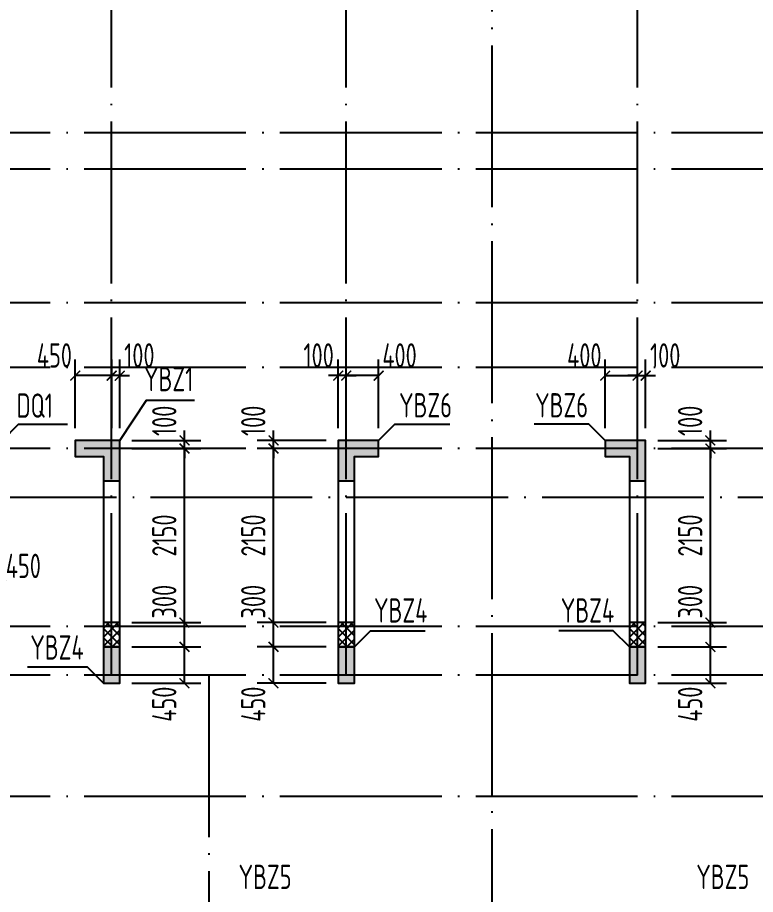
# Model space of a CAD drawing. Extents: x -812054 to 22247, y -644080 to 1003627.
# Drawn here: x -461879 to -452758, y -220487 to -209654 of the extents above; entities that cross this region are included whole.
import ezdxf
from ezdxf.enums import TextEntityAlignment as Align

# ---------------------------------------------------------------- set-up
doc = ezdxf.new("R2010")
doc.units = 0
doc.header["$LTSCALE"] = 1000
doc.linetypes.add('DOTE', pattern=[2.42, 2, -0.2, 0.02, -0.2])
doc.layers.get('0').update_dxf_attribs({"linetype": 'CONTINUOUS'})
doc.layers.get('DEFPOINTS').update_dxf_attribs({"linetype": 'CONTINUOUS'})
for name, color, linetype in [('0z-约束构件', 1, 'CONTINUOUS'), ('A-DOTE', 10, 'DOTE'), ('S-Q墙实线', 6, 'CONTINUOUS'), ('S-Q墙标注', 3, 'CONTINUOUS'), ('S-X详图填充', 252, 'CONTINUOUS'), ('S-X详图实线', 4, 'CONTINUOUS'), ('S-Z柱编号', 6, 'CONTINUOUS')]:
    doc.layers.add(name, color=color, linetype=linetype)
doc.layers.add('配箍校核', color=34, linetype='CONTINUOUS', plot=False)
doc.styles.add('TSSD_REIN', font='tssdeng.shx', dxfattribs={"width": 0.7, "height": 300, "bigfont": 'tssdchn.shx'})
doc.styles.add('结构文字', font='zstxt.shx', dxfattribs={"width": 0.7, "bigfont": 'zshz.shx'})
doc.dimstyles.new('STRUCK', dxfattribs={"dimtxt": 400, "dimasz": 121, "dimexe": 200, "dimexo": 150, "dimgap": 115, "dimtad": 1, "dimdec": 0, "dimdsep": 46, "dimtxsty": '结构文字', "dimblk": 'ARCHTICK', "dimcen": 400, "dimclrd": 3, "dimclre": 3, "dimclrt": 7, "dimadec": 0, "dimazin": 0, "dimtfac": 1, "dimtdec": 0, "dimtix": 1, "dimtmove": 2, "dimatfit": 3, "dimldrblk": '_DIMX', "dimfxl": 1, "dimtolj": 1, "dimtzin": 0, "dimarcsym": 0})

# ---------------------------------------------------------------- blocks, each defined once
blk = doc.blocks.new('20210726.16350016')
at = {"layer": 'A-DOTE'}
for p, q in [((24900, 10900), (24900, 21100)), ((27800, 10900), (27800, 21100)), ((29600, 21100), (29600, 3600)), ((31400, 10900), (31400, 21100)), ((55600, 17600), (3600, 17600)), ((55600, 17150), (3600, 17150)), ((55600, 15500), (3600, 15500)), ((55600, 14700), (3600, 14700)), ((55600, 13700), (3600, 13700)), ((3600, 13100.3), (55600, 13100.3)), ((55600, 11500), (3600, 11500)), ((55600, 10900), (3600, 10900)), ((26100, 10900), (26100, 3600)), ((55600, 9400), (3600, 9400))]:
    blk.add_line(p, q, dxfattribs=at)
blk = doc.blocks.new('_ArchTick')
at = {"color": 0, "linetype": 'ByBlock', "const_width": 0.15}
blk.add_lwpolyline([(-0.5, -0.5), (0.5, 0.5)], dxfattribs=at)
blk = doc.blocks.new('*D1898')
at = {"layer": 'DEFPOINTS', "color": 0, "transparency": 16777216}
for p in [(-458715, -217428), (-457915, -217428), (-457915, -217878)]:
    blk.add_point(p, dxfattribs=at)
at = {"layer": 'S-Q墙标注', "color": 3, "lineweight": -2, "transparency": 16777216}
for p, q in [((-458065, -217428), (-458915, -217428)), ((-458715, -217878), (-458715, -217428)), ((-458065, -217878), (-458915, -217878))]:
    blk.add_line(p, q, dxfattribs=at)
at = {"layer": 'S-Q墙标注', "color": 3, "lineweight": -2, "transparency": 16777216, "xscale": 121, "yscale": 121, "zscale": 121}
for p, rotation in [((-458715, -217428), 90), ((-458715, -217878), 270)]:
    blk.add_blockref('_ArchTick', p, dxfattribs=dict(at, rotation=rotation))
at = {"layer": 'S-Q墙标注', "color": 7, "transparency": 16777216, "insert": (-458965, -218136), "char_height": 300, "attachment_point": 5, "rotation": 90, "style": 'TSSD_REIN'}
blk.add_mtext('\\A1;450', dxfattribs=at)
blk = doc.blocks.new('_DIMX')
blk.add_line((-150, 0), (150, 0))
at = {"const_width": 50}
blk.add_lwpolyline([(-70, -70), (70, 70)], dxfattribs=at)
blk = doc.blocks.new('*D1899')
at = {"layer": 'DEFPOINTS', "color": 0, "transparency": 16777216}
for p in [(-458715, -214878), (-457915, -214878), (-457915, -214978)]:
    blk.add_point(p, dxfattribs=at)
at = {"layer": 'S-Q墙标注', "color": 3, "lineweight": -2, "transparency": 16777216}
for p, q in [((-458715, -214878), (-458715, -214757)), ((-458065, -214878), (-458915, -214878)), ((-458715, -214978), (-458715, -214878)), ((-458065, -214978), (-458915, -214978)), ((-458715, -214978), (-458715, -215099))]:
    blk.add_line(p, q, dxfattribs=at)
at = {"layer": 'S-Q墙标注', "color": 3, "lineweight": -2, "transparency": 16777216, "xscale": 121, "yscale": 121, "zscale": 121}
for p, rotation in [((-458715, -214878), 270), ((-458715, -214978), 90)]:
    blk.add_blockref('_ArchTick', p, dxfattribs=dict(at, rotation=rotation))
at = {"layer": 'S-Q墙标注', "color": 7, "transparency": 16777216, "insert": (-458965, -214636), "char_height": 300, "attachment_point": 5, "rotation": 90, "style": 'TSSD_REIN'}
blk.add_mtext('\\A1;100', dxfattribs=at)
blk = doc.blocks.new('*D1900')
at = {"layer": 'DEFPOINTS', "color": 0, "transparency": 16777216}
for p in [(-457815, -214078), (-457815, -214878), (-457415, -214878)]:
    blk.add_point(p, dxfattribs=at)
at = {"layer": 'S-Q墙标注', "color": 3, "lineweight": -2, "transparency": 16777216}
for p, q in [((-457815, -214728), (-457815, -213878)), ((-457415, -214728), (-457415, -213878)), ((-457415, -214078), (-457815, -214078))]:
    blk.add_line(p, q, dxfattribs=at)
at = {"layer": 'S-Q墙标注', "color": 3, "lineweight": -2, "transparency": 16777216, "xscale": 121, "yscale": 121, "zscale": 121, "rotation": 180}
blk.add_blockref('_ArchTick', (-457815, -214078), dxfattribs=at)
at = {"layer": 'S-Q墙标注', "color": 3, "lineweight": -2, "transparency": 16777216, "xscale": 121, "yscale": 121, "zscale": 121}
blk.add_blockref('_ArchTick', (-457415, -214078), dxfattribs=at)
at = {"layer": 'S-Q墙标注', "color": 7, "transparency": 16777216, "insert": (-457157, -213828), "char_height": 300, "attachment_point": 5, "style": 'TSSD_REIN'}
blk.add_mtext('\\A1;400', dxfattribs=at)
blk = doc.blocks.new('*D1901')
at = {"layer": 'DEFPOINTS', "color": 0, "transparency": 16777216}
for p in [(-457915, -214078), (-457915, -214878), (-457815, -214878)]:
    blk.add_point(p, dxfattribs=at)
at = {"layer": 'S-Q墙标注', "color": 3, "lineweight": -2, "transparency": 16777216}
for p, q in [((-457915, -214728), (-457915, -213878)), ((-457815, -214728), (-457815, -213878)), ((-457915, -214078), (-458036, -214078)), ((-457815, -214078), (-457915, -214078)), ((-457815, -214078), (-457694, -214078))]:
    blk.add_line(p, q, dxfattribs=at)
at = {"layer": 'S-Q墙标注', "color": 3, "lineweight": -2, "transparency": 16777216, "xscale": 121, "yscale": 121, "zscale": 121}
blk.add_blockref('_ArchTick', (-457915, -214078), dxfattribs=at)
at = {"layer": 'S-Q墙标注', "color": 3, "lineweight": -2, "transparency": 16777216, "xscale": 121, "yscale": 121, "zscale": 121, "rotation": 180}
blk.add_blockref('_ArchTick', (-457815, -214078), dxfattribs=at)
at = {"layer": 'S-Q墙标注', "color": 7, "transparency": 16777216, "insert": (-458157, -213828), "char_height": 300, "attachment_point": 5, "style": 'TSSD_REIN'}
blk.add_mtext('\\A1;100', dxfattribs=at)
blk = doc.blocks.new('*D1902')
at = {"layer": 'DEFPOINTS', "color": 0, "transparency": 16777216}
for p in [(-460615, -217428), (-459815, -217428), (-460615, -217878)]:
    blk.add_point(p, dxfattribs=at)
at = {"layer": 'S-Q墙标注', "color": 3, "lineweight": -2, "transparency": 16777216}
for p, q in [((-460465, -217428), (-459615, -217428)), ((-459815, -217878), (-459815, -217428)), ((-460465, -217878), (-459615, -217878))]:
    blk.add_line(p, q, dxfattribs=at)
at = {"layer": 'S-Q墙标注', "color": 3, "lineweight": -2, "transparency": 16777216, "xscale": 121, "yscale": 121, "zscale": 121}
for p, rotation in [((-459815, -217428), 90), ((-459815, -217878), 270)]:
    blk.add_blockref('_ArchTick', p, dxfattribs=dict(at, rotation=rotation))
at = {"layer": 'S-Q墙标注', "color": 7, "transparency": 16777216, "insert": (-460065, -218136), "char_height": 300, "attachment_point": 5, "rotation": 90, "style": 'TSSD_REIN'}
blk.add_mtext('\\A1;450', dxfattribs=at)
blk = doc.blocks.new('*D1903')
at = {"layer": 'DEFPOINTS', "color": 0, "transparency": 16777216}
for p in [(-460615, -214878), (-459815, -214878), (-460615, -214978)]:
    blk.add_point(p, dxfattribs=at)
at = {"layer": 'S-Q墙标注', "color": 3, "lineweight": -2, "transparency": 16777216}
for p, q in [((-459815, -214878), (-459815, -214757)), ((-460465, -214878), (-459615, -214878)), ((-459815, -214978), (-459815, -214878)), ((-460465, -214978), (-459615, -214978)), ((-459815, -214978), (-459815, -215099))]:
    blk.add_line(p, q, dxfattribs=at)
at = {"layer": 'S-Q墙标注', "color": 3, "lineweight": -2, "transparency": 16777216, "xscale": 121, "yscale": 121, "zscale": 121}
for p, rotation in [((-459815, -214878), 270), ((-459815, -214978), 90)]:
    blk.add_blockref('_ArchTick', p, dxfattribs=dict(at, rotation=rotation))
at = {"layer": 'S-Q墙标注', "color": 7, "transparency": 16777216, "insert": (-460065, -214636), "char_height": 300, "attachment_point": 5, "rotation": 90, "style": 'TSSD_REIN'}
blk.add_mtext('\\A1;100', dxfattribs=at)
blk = doc.blocks.new('*D1904')
at = {"layer": 'DEFPOINTS', "color": 0, "transparency": 16777216}
for p in [(-460715, -214078), (-460715, -214878), (-460615, -214878)]:
    blk.add_point(p, dxfattribs=at)
at = {"layer": 'S-Q墙标注', "color": 3, "lineweight": -2, "transparency": 16777216}
for p, q in [((-460715, -214728), (-460715, -213878)), ((-460615, -214728), (-460615, -213878)), ((-460715, -214078), (-460836, -214078)), ((-460615, -214078), (-460715, -214078)), ((-460615, -214078), (-460494, -214078))]:
    blk.add_line(p, q, dxfattribs=at)
at = {"layer": 'S-Q墙标注', "color": 3, "lineweight": -2, "transparency": 16777216, "xscale": 121, "yscale": 121, "zscale": 121}
blk.add_blockref('_ArchTick', (-460715, -214078), dxfattribs=at)
at = {"layer": 'S-Q墙标注', "color": 3, "lineweight": -2, "transparency": 16777216, "xscale": 121, "yscale": 121, "zscale": 121, "rotation": 180}
blk.add_blockref('_ArchTick', (-460615, -214078), dxfattribs=at)
at = {"layer": 'S-Q墙标注', "color": 7, "transparency": 16777216, "insert": (-460373, -213828), "char_height": 300, "attachment_point": 5, "style": 'TSSD_REIN'}
blk.add_mtext('\\A1;100', dxfattribs=at)
blk = doc.blocks.new('*D1905')
at = {"layer": 'DEFPOINTS', "color": 0, "transparency": 16777216}
for p in [(-461165, -214078), (-461165, -214878), (-460715, -214878)]:
    blk.add_point(p, dxfattribs=at)
at = {"layer": 'S-Q墙标注', "color": 3, "lineweight": -2, "transparency": 16777216}
for p, q in [((-461165, -214728), (-461165, -213878)), ((-460715, -214728), (-460715, -213878)), ((-460715, -214078), (-461165, -214078))]:
    blk.add_line(p, q, dxfattribs=at)
at = {"layer": 'S-Q墙标注', "color": 3, "lineweight": -2, "transparency": 16777216, "xscale": 121, "yscale": 121, "zscale": 121, "rotation": 180}
blk.add_blockref('_ArchTick', (-461165, -214078), dxfattribs=at)
at = {"layer": 'S-Q墙标注', "color": 3, "lineweight": -2, "transparency": 16777216, "xscale": 121, "yscale": 121, "zscale": 121}
blk.add_blockref('_ArchTick', (-460715, -214078), dxfattribs=at)
at = {"layer": 'S-Q墙标注', "color": 7, "transparency": 16777216, "insert": (-461423, -213828), "char_height": 300, "attachment_point": 5, "style": 'TSSD_REIN'}
blk.add_mtext('\\A1;450', dxfattribs=at)
blk = doc.blocks.new('*D1908')
at = {"layer": 'DEFPOINTS', "color": 0, "transparency": 16777216}
for p in [(-462515, -215878), (-462065, -215878), (-462515, -216678)]:
    blk.add_point(p, dxfattribs=at)
at = {"layer": 'S-Q墙标注', "color": 3, "lineweight": -2, "transparency": 16777216}
for p, q in [((-462515, -216028), (-462515, -216878)), ((-462065, -216028), (-462065, -216878)), ((-462065, -216678), (-462515, -216678))]:
    blk.add_line(p, q, dxfattribs=at)
at = {"layer": 'S-Q墙标注', "color": 3, "lineweight": -2, "transparency": 16777216, "xscale": 121, "yscale": 121, "zscale": 121, "rotation": 180}
blk.add_blockref('_ArchTick', (-462515, -216678), dxfattribs=at)
at = {"layer": 'S-Q墙标注', "color": 3, "lineweight": -2, "transparency": 16777216, "xscale": 121, "yscale": 121, "zscale": 121}
blk.add_blockref('_ArchTick', (-462065, -216678), dxfattribs=at)
at = {"layer": 'S-Q墙标注', "color": 7, "transparency": 16777216, "insert": (-461807, -216428), "char_height": 300, "attachment_point": 5, "style": 'TSSD_REIN'}
blk.add_mtext('\\A1;450', dxfattribs=at)
blk = doc.blocks.new('*D1973')
at = {"layer": 'DEFPOINTS', "color": 0, "transparency": 16777216}
for p in [(-454115, -217428), (-453315, -217428), (-454115, -217878)]:
    blk.add_point(p, dxfattribs=at)
at = {"layer": 'S-Q墙标注', "color": 3, "lineweight": -2, "transparency": 16777216}
for p, q in [((-453965, -217428), (-453115, -217428)), ((-453315, -217878), (-453315, -217428)), ((-453965, -217878), (-453115, -217878))]:
    blk.add_line(p, q, dxfattribs=at)
at = {"layer": 'S-Q墙标注', "color": 3, "lineweight": -2, "transparency": 16777216, "xscale": 121, "yscale": 121, "zscale": 121}
for p, rotation in [((-453315, -217428), 90), ((-453315, -217878), 270)]:
    blk.add_blockref('_ArchTick', p, dxfattribs=dict(at, rotation=rotation))
at = {"layer": 'S-Q墙标注', "color": 7, "transparency": 16777216, "insert": (-453565, -218136), "char_height": 300, "attachment_point": 5, "rotation": 90, "style": 'TSSD_REIN'}
blk.add_mtext('\\A1;450', dxfattribs=at)
blk = doc.blocks.new('*D1974')
at = {"layer": 'DEFPOINTS', "color": 0, "transparency": 16777216}
for p in [(-454115, -214878), (-453315, -214878), (-454115, -214978)]:
    blk.add_point(p, dxfattribs=at)
at = {"layer": 'S-Q墙标注', "color": 3, "lineweight": -2, "transparency": 16777216}
for p, q in [((-453315, -214878), (-453315, -214757)), ((-453965, -214878), (-453115, -214878)), ((-453315, -214978), (-453315, -214878)), ((-453965, -214978), (-453115, -214978)), ((-453315, -214978), (-453315, -215099))]:
    blk.add_line(p, q, dxfattribs=at)
at = {"layer": 'S-Q墙标注', "color": 3, "lineweight": -2, "transparency": 16777216, "xscale": 121, "yscale": 121, "zscale": 121}
for p, rotation in [((-453315, -214878), 270), ((-453315, -214978), 90)]:
    blk.add_blockref('_ArchTick', p, dxfattribs=dict(at, rotation=rotation))
at = {"layer": 'S-Q墙标注', "color": 7, "transparency": 16777216, "insert": (-453565, -214636), "char_height": 300, "attachment_point": 5, "rotation": 90, "style": 'TSSD_REIN'}
blk.add_mtext('\\A1;100', dxfattribs=at)
blk = doc.blocks.new('*D1975')
at = {"layer": 'DEFPOINTS', "color": 0, "transparency": 16777216}
for p in [(-454215, -214078), (-454615, -214878), (-454215, -214878)]:
    blk.add_point(p, dxfattribs=at)
at = {"layer": 'S-Q墙标注', "color": 3, "lineweight": -2, "transparency": 16777216}
for p, q in [((-454615, -214728), (-454615, -213878)), ((-454215, -214728), (-454215, -213878)), ((-454615, -214078), (-454215, -214078))]:
    blk.add_line(p, q, dxfattribs=at)
at = {"layer": 'S-Q墙标注', "color": 3, "lineweight": -2, "transparency": 16777216, "xscale": 121, "yscale": 121, "zscale": 121, "rotation": 180}
blk.add_blockref('_ArchTick', (-454615, -214078), dxfattribs=at)
at = {"layer": 'S-Q墙标注', "color": 3, "lineweight": -2, "transparency": 16777216, "xscale": 121, "yscale": 121, "zscale": 121}
blk.add_blockref('_ArchTick', (-454215, -214078), dxfattribs=at)
at = {"layer": 'S-Q墙标注', "color": 7, "transparency": 16777216, "insert": (-454873, -213828), "char_height": 300, "attachment_point": 5, "style": 'TSSD_REIN'}
blk.add_mtext('\\A1;400', dxfattribs=at)
blk = doc.blocks.new('*D1976')
at = {"layer": 'DEFPOINTS', "color": 0, "transparency": 16777216}
for p in [(-454115, -214078), (-454215, -214878), (-454115, -214878)]:
    blk.add_point(p, dxfattribs=at)
at = {"layer": 'S-Q墙标注', "color": 3, "lineweight": -2, "transparency": 16777216}
for p, q in [((-454215, -214728), (-454215, -213878)), ((-454115, -214728), (-454115, -213878)), ((-454215, -214078), (-454336, -214078)), ((-454215, -214078), (-454115, -214078)), ((-454115, -214078), (-453994, -214078))]:
    blk.add_line(p, q, dxfattribs=at)
at = {"layer": 'S-Q墙标注', "color": 3, "lineweight": -2, "transparency": 16777216, "xscale": 121, "yscale": 121, "zscale": 121}
blk.add_blockref('_ArchTick', (-454215, -214078), dxfattribs=at)
at = {"layer": 'S-Q墙标注', "color": 3, "lineweight": -2, "transparency": 16777216, "xscale": 121, "yscale": 121, "zscale": 121, "rotation": 180}
blk.add_blockref('_ArchTick', (-454115, -214078), dxfattribs=at)
at = {"layer": 'S-Q墙标注', "color": 7, "transparency": 16777216, "insert": (-453873, -213828), "char_height": 300, "attachment_point": 5, "style": 'TSSD_REIN'}
blk.add_mtext('\\A1;100', dxfattribs=at)
blk = doc.blocks.new('20210730.00595579')
at = {"layer": '0z-约束构件'}
h = blk.add_hatch(dxfattribs=at)
h.set_pattern_fill('ANSI37', color=256, scale=25, style=0)
h.set_pattern_definition([(45, (101794.74, -600656.97), (-56.126601, 56.126601), []), (135, (101794.74, -600656.97), (-56.126601, -56.126601), [])])
h.paths.add_polyline_path([(-14335, -181459), (-14335, -181159), (-14135, -181159), (-14135, -181459)])
h = blk.add_hatch(dxfattribs=at)
h.set_pattern_fill('ANSI37', color=256, scale=25, style=0)
h.set_pattern_definition([(45, (104694.74, -600656.97), (-56.126601, 56.126601), []), (135, (104694.74, -600656.97), (-56.126601, -56.126601), [])])
h.paths.add_polyline_path([(-11435, -181459), (-11435, -181159), (-11235, -181159), (-11235, -181459)])
h = blk.add_hatch(dxfattribs=at)
h.set_pattern_fill('ANSI37', color=256, scale=25, style=0)
h.set_pattern_definition([(45, (108294.764, -600656.97), (-56.126601, 56.126601), []), (135, (108294.764, -600656.97), (-56.126601, -56.126601), [])])
h.paths.add_polyline_path([(-7835, -181459), (-7835, -181159), (-7635, -181159), (-7635, -181459)])
for points in [[(-14335, -181459), (-14135, -181459), (-14135, -181159), (-14335, -181159)], [(-11435, -181459), (-11235, -181459), (-11235, -181159), (-11435, -181159)], [(-7835, -181459), (-7635, -181459), (-7635, -181159), (-7835, -181159)]]:
    blk.add_lwpolyline(points, close=True, dxfattribs=at)
blk = doc.blocks.new('*D1998')
at = {"layer": 'DEFPOINTS', "color": 0, "transparency": 16777216}
for p in [(-460615, -217128), (-459815, -217128), (-460615, -217428)]:
    blk.add_point(p, dxfattribs=at)
at = {"layer": 'S-Q墙标注', "color": 3, "lineweight": -2, "transparency": 16777216}
for p, q in [((-460465, -217128), (-459615, -217128)), ((-459815, -217428), (-459815, -217128)), ((-460465, -217428), (-459615, -217428))]:
    blk.add_line(p, q, dxfattribs=at)
at = {"layer": 'S-Q墙标注', "color": 3, "lineweight": -2, "transparency": 16777216, "xscale": 121, "yscale": 121, "zscale": 121}
for p, rotation in [((-459815, -217128), 90), ((-459815, -217428), 270)]:
    blk.add_blockref('_ArchTick', p, dxfattribs=dict(at, rotation=rotation))
at = {"layer": 'S-Q墙标注', "color": 7, "transparency": 16777216, "insert": (-460065, -216870), "char_height": 300, "attachment_point": 5, "rotation": 90, "style": 'TSSD_REIN'}
blk.add_mtext('\\A1;300', dxfattribs=at)
blk = doc.blocks.new('*D1999')
at = {"layer": 'DEFPOINTS', "color": 0, "transparency": 16777216}
for p in [(-460615, -214978), (-459815, -214978), (-460615, -217128)]:
    blk.add_point(p, dxfattribs=at)
at = {"layer": 'S-Q墙标注', "color": 3, "lineweight": -2, "transparency": 16777216}
for p, q in [((-460465, -214978), (-459615, -214978)), ((-459815, -217128), (-459815, -214978)), ((-460465, -217128), (-459615, -217128))]:
    blk.add_line(p, q, dxfattribs=at)
at = {"layer": 'S-Q墙标注', "color": 3, "lineweight": -2, "transparency": 16777216, "xscale": 121, "yscale": 121, "zscale": 121}
for p, rotation in [((-459815, -214978), 90), ((-459815, -217128), 270)]:
    blk.add_blockref('_ArchTick', p, dxfattribs=dict(at, rotation=rotation))
at = {"layer": 'S-Q墙标注', "color": 7, "transparency": 16777216, "insert": (-460065, -216053), "char_height": 300, "attachment_point": 5, "rotation": 90, "style": 'TSSD_REIN'}
blk.add_mtext('\\A1;2150', dxfattribs=at)
blk = doc.blocks.new('*D2000')
at = {"layer": 'DEFPOINTS', "color": 0, "transparency": 16777216}
for p in [(-458715, -217128), (-457915, -217128), (-457915, -217428)]:
    blk.add_point(p, dxfattribs=at)
at = {"layer": 'S-Q墙标注', "color": 3, "lineweight": -2, "transparency": 16777216}
for p, q in [((-458065, -217128), (-458915, -217128)), ((-458715, -217428), (-458715, -217128)), ((-458065, -217428), (-458915, -217428))]:
    blk.add_line(p, q, dxfattribs=at)
at = {"layer": 'S-Q墙标注', "color": 3, "lineweight": -2, "transparency": 16777216, "xscale": 121, "yscale": 121, "zscale": 121}
for p, rotation in [((-458715, -217128), 90), ((-458715, -217428), 270)]:
    blk.add_blockref('_ArchTick', p, dxfattribs=dict(at, rotation=rotation))
at = {"layer": 'S-Q墙标注', "color": 7, "transparency": 16777216, "insert": (-458965, -216870), "char_height": 300, "attachment_point": 5, "rotation": 90, "style": 'TSSD_REIN'}
blk.add_mtext('\\A1;300', dxfattribs=at)
blk = doc.blocks.new('*D2001')
at = {"layer": 'DEFPOINTS', "color": 0, "transparency": 16777216}
for p in [(-458715, -214978), (-457915, -214978), (-457915, -217128)]:
    blk.add_point(p, dxfattribs=at)
at = {"layer": 'S-Q墙标注', "color": 3, "lineweight": -2, "transparency": 16777216}
for p, q in [((-458065, -214978), (-458915, -214978)), ((-458715, -217128), (-458715, -214978)), ((-458065, -217128), (-458915, -217128))]:
    blk.add_line(p, q, dxfattribs=at)
at = {"layer": 'S-Q墙标注', "color": 3, "lineweight": -2, "transparency": 16777216, "xscale": 121, "yscale": 121, "zscale": 121}
for p, rotation in [((-458715, -214978), 90), ((-458715, -217128), 270)]:
    blk.add_blockref('_ArchTick', p, dxfattribs=dict(at, rotation=rotation))
at = {"layer": 'S-Q墙标注', "color": 7, "transparency": 16777216, "insert": (-458965, -216053), "char_height": 300, "attachment_point": 5, "rotation": 90, "style": 'TSSD_REIN'}
blk.add_mtext('\\A1;2150', dxfattribs=at)
blk = doc.blocks.new('*D2002')
at = {"layer": 'DEFPOINTS', "color": 0, "transparency": 16777216}
for p in [(-454115, -217128), (-453315, -217128), (-454115, -217428)]:
    blk.add_point(p, dxfattribs=at)
at = {"layer": 'S-Q墙标注', "color": 3, "lineweight": -2, "transparency": 16777216}
for p, q in [((-453965, -217128), (-453115, -217128)), ((-453315, -217428), (-453315, -217128)), ((-453965, -217428), (-453115, -217428))]:
    blk.add_line(p, q, dxfattribs=at)
at = {"layer": 'S-Q墙标注', "color": 3, "lineweight": -2, "transparency": 16777216, "xscale": 121, "yscale": 121, "zscale": 121}
for p, rotation in [((-453315, -217128), 90), ((-453315, -217428), 270)]:
    blk.add_blockref('_ArchTick', p, dxfattribs=dict(at, rotation=rotation))
at = {"layer": 'S-Q墙标注', "color": 7, "transparency": 16777216, "insert": (-453565, -216870), "char_height": 300, "attachment_point": 5, "rotation": 90, "style": 'TSSD_REIN'}
blk.add_mtext('\\A1;300', dxfattribs=at)
blk = doc.blocks.new('*D2003')
at = {"layer": 'DEFPOINTS', "color": 0, "transparency": 16777216}
for p in [(-454115, -214978), (-453315, -214978), (-454115, -217128)]:
    blk.add_point(p, dxfattribs=at)
at = {"layer": 'S-Q墙标注', "color": 3, "lineweight": -2, "transparency": 16777216}
for p, q in [((-453965, -214978), (-453115, -214978)), ((-453315, -217128), (-453315, -214978)), ((-453965, -217128), (-453115, -217128))]:
    blk.add_line(p, q, dxfattribs=at)
at = {"layer": 'S-Q墙标注', "color": 3, "lineweight": -2, "transparency": 16777216, "xscale": 121, "yscale": 121, "zscale": 121}
for p, rotation in [((-453315, -214978), 90), ((-453315, -217128), 270)]:
    blk.add_blockref('_ArchTick', p, dxfattribs=dict(at, rotation=rotation))
at = {"layer": 'S-Q墙标注', "color": 7, "transparency": 16777216, "insert": (-453565, -216053), "char_height": 300, "attachment_point": 5, "rotation": 90, "style": 'TSSD_REIN'}
blk.add_mtext('\\A1;2150', dxfattribs=at)

msp = doc.modelspace()

# ---------------------------------------------------------------- hatches: boundary and pattern name
at = {"layer": 'S-X详图填充'}
h = msp.add_hatch(color=256, dxfattribs=at)
h.dxf.hatch_style = 1
h.paths.add_polyline_path([(-460815.33, -215378.26), (-460615.33, -215378.26), (-460615.33, -214878.26), (-461165.33, -214878.26), (-461165.33, -215078.26), (-460815.33, -215078.26)])
h = msp.add_hatch(color=256, dxfattribs=at)
h.dxf.hatch_style = 1
h.paths.add_polyline_path([(-457915.33, -215378.26), (-457715.33, -215378.26), (-457715.33, -215078.26), (-457415.42, -215078.26), (-457415.42, -214878.26), (-457915.33, -214878.26)])
h = msp.add_hatch(color=256, dxfattribs=at)
h.dxf.hatch_style = 1
h.paths.add_polyline_path([(-454315.31, -215378.26), (-454115.31, -215378.26), (-454115.31, -214878.26), (-454615.23, -214878.26), (-454615.23, -215078.26), (-454315.31, -215078.26)])
h = msp.add_hatch(color=256, dxfattribs=at)
h.dxf.hatch_style = 1
h.paths.add_polyline_path([(-460615.33, -217428.26), (-460815.33, -217428.26), (-460815.33, -217878.26), (-460615.33, -217878.26)])
h = msp.add_hatch(color=256, dxfattribs=at)
h.dxf.hatch_style = 1
h.paths.add_polyline_path([(-457715.33, -217428.26), (-457915.33, -217428.26), (-457915.33, -217878.26), (-457715.33, -217878.26)])
h = msp.add_hatch(color=256, dxfattribs=at)
h.dxf.hatch_style = 1
h.paths.add_polyline_path([(-454115.31, -217428.26), (-454315.31, -217428.26), (-454315.31, -217878.26), (-454115.31, -217878.26)])

# ---------------------------------------------------------------- linework, layer by layer
at = {"layer": 'S-Q墙实线'}
for points in [[(-460615.33, -214878.26), (-461165.33, -214878.26), (-461165.33, -215078.26), (-460815.33, -215078.26), (-460815.33, -217878.26), (-460615.33, -217878.26)], [(-457915.33, -214878.26), (-457915.33, -217878.26), (-457715.33, -217878.26), (-457715.33, -215078.26), (-457415.42, -215078.26), (-457415.42, -214878.26)], [(-454115.31, -214878.26), (-454615.23, -214878.26), (-454615.23, -215078.26), (-454315.31, -215078.26), (-454315.31, -217878.26), (-454115.31, -217878.26)]]:
    msp.add_lwpolyline(points, close=True, dxfattribs=at)
at = {"layer": 'S-X详图实线'}
for points in [[(-460815.33, -215378.26), (-460615.33, -215378.26), (-460615.33, -214878.26), (-461165.33, -214878.26), (-461165.33, -215078.26), (-460815.33, -215078.26), (-460815.33, -215378.26)], [(-457915.33, -215378.26), (-457715.33, -215378.26), (-457715.33, -215078.26), (-457415.42, -215078.26), (-457415.42, -214878.26), (-457915.33, -214878.26), (-457915.33, -215378.26)], [(-454315.31, -215378.26), (-454115.31, -215378.26), (-454115.31, -214878.26), (-454615.23, -214878.26), (-454615.23, -215078.26), (-454315.31, -215078.26), (-454315.31, -215378.26)], [(-460615.33, -217428.26), (-460815.33, -217428.26), (-460815.33, -217878.26), (-460615.33, -217878.26), (-460615.33, -217428.26)], [(-457715.33, -217428.26), (-457915.33, -217428.26), (-457915.33, -217878.26), (-457715.33, -217878.26), (-457715.33, -217428.26)], [(-454115.31, -217428.26), (-454315.31, -217428.26), (-454315.31, -217878.26), (-454115.31, -217878.26), (-454115.31, -217428.26)]]:
    msp.add_lwpolyline(points, close=True, dxfattribs=at)
at = {"layer": 'S-Z柱编号', "color": 7}
for points in [[(-460615.33, -214878.26), (-460282.89, -214381.63), (-459693.05, -214381.63)], [(-462065.42, -214878.26), (-461865.42, -214678.26), (-461259.4, -214678.26)], [(-457415.42, -214878.26), (-457215.42, -214678.26), (-456535.99, -214678.26)], [(-454615.22, -214878.26), (-454815.22, -214678.26), (-455494.65, -214678.26)], [(-457715.33, -217428.26), (-457515.33, -217228.26), (-456841.81, -217228.26)], [(-454315.31, -217428.26), (-454515.31, -217228.26), (-455188.83, -217228.26)], [(-460815.33, -217878.26), (-461015.33, -217678.26), (-461755.67, -217678.26)]]:
    msp.add_lwpolyline(points, dxfattribs=at)

# ---------------------------------------------------------------- block references
at = {"layer": 'A-DOTE'}
msp.add_blockref('20210726.16350016', (-485615.32, -228678.31), dxfattribs=at)
at = {"layer": '配箍校核'}
msp.add_blockref('20210730.00595579', (-446480.03, -35969.08), dxfattribs=at)

# ---------------------------------------------------------------- texts
at = {"layer": 'S-Z柱编号', "color": 7, "style": 'TSSD_REIN', "width": 0.7}
for s, p in [('YBZ1', (-460315.33, -214360.08)), ('DQ1', (-461890.1, -214687.52)), ('YBZ6', (-457163.06, -214684.09)), ('YBZ6', (-455481.43, -214684.09)), ('YBZ4', (-457472.48, -217217.67)), ('YBZ4', (-455163.93, -217217.67)), ('YBZ4', (-461721.1, -217675.54)), ('YBZ5', (-459146.98, -220509.6)), ('YBZ5', (-453489.43, -220509.6))]:
    msp.add_text(s, height=300, dxfattribs=at).set_placement(p, align=Align.BOTTOM_LEFT)

# ---------------------------------------------------------------- dimensions: what is measured, and where the dimension line sits
at = {"layer": 'S-Q墙标注'}
for base, p1, p2, angle, picture, middle in [((-461165.33, -214078.26), (-460715.32, -214878.26), (-461165.33, -214878.26), 180, '*D1905', (-461423.41, -213828.26)), ((-460715.32, -214078.26), (-460615.33, -214878.26), (-460715.32, -214878.26), 180, '*D1904', (-460373.41, -213828.26)), ((-457915.33, -214078.26), (-457815.32, -214878.26), (-457915.33, -214878.26), 180, '*D1901', (-458157.26, -213828.26)), ((-457815.32, -214078.26), (-457415.42, -214878.26), (-457815.32, -214878.26), 180, '*D1900', (-457157.34, -213828.26)), ((-459815.33, -214878.26), (-460615.33, -214978.26), (-460615.33, -214878.26), 90, '*D1903', (-460065.33, -214636.34)), ((-458715.33, -214878.26), (-457915.33, -214978.26), (-457915.33, -214878.26), 90, '*D1899', (-458965.33, -214636.34)), ((-453315.31, -214878.26), (-454115.31, -214978.26), (-454115.31, -214878.26), 90, '*D1974', (-453565.31, -214636.34)), ((-462515.32, -216678.26), (-462065.41, -215878.26), (-462515.32, -215878.26), 180, '*D1908', (-461807.34, -216428.26)), ((-459815.33, -217128.26), (-460615.33, -217428.26), (-460615.33, -217128.26), 90, '*D1998', (-460065.33, -216870.18)), ((-458715.33, -217128.26), (-457915.33, -217428.26), (-457915.33, -217128.26), 90, '*D2000', (-458965.33, -216870.18)), ((-453315.31, -217128.26), (-454115.31, -217428.26), (-454115.31, -217128.26), 90, '*D2002', (-453565.31, -216870.18)), ((-459815.33, -217428.26), (-460615.33, -217878.26), (-460615.33, -217428.26), 90, '*D1902', (-460065.33, -218136.33)), ((-458715.33, -217428.26), (-457915.33, -217878.26), (-457915.33, -217428.26), 90, '*D1898', (-458965.33, -218136.33)), ((-453315.31, -217428.26), (-454115.31, -217878.26), (-454115.31, -217428.26), 90, '*D1973', (-453565.31, -218136.33))]:
    dim = msp.add_linear_dim(base=base, p1=p1, p2=p2, angle=angle, dimstyle='STRUCK', override={"dimtxt": 300, "dimgap": 100, "dimtxsty": 'TSSD_REIN'}, dxfattribs=at)
    dim.commit()
    dim.dimension.update_dxf_attribs({"geometry": picture, "text_midpoint": middle, "dimtype": 160})
for base, p1, p2, picture, middle in [((-454215.32, -214078.26), (-454615.23, -214878.26), (-454215.32, -214878.26), '*D1975', (-454873.3, -213828.26)), ((-454115.31, -214078.26), (-454215.32, -214878.26), (-454115.31, -214878.26), '*D1976', (-453873.39, -213828.26))]:
    dim = msp.add_linear_dim(base=base, p1=p1, p2=p2, dimstyle='STRUCK', override={"dimtxt": 300, "dimgap": 100, "dimtxsty": 'TSSD_REIN'}, dxfattribs=at)
    dim.commit()
    dim.dimension.update_dxf_attribs({"geometry": picture, "text_midpoint": middle, "dimtype": 160})
for base, p1, p2, picture, middle in [((-459815.33, -214978.26), (-460615.33, -217128.26), (-460615.33, -214978.26), '*D1999', (-460065.33, -216053.26)), ((-458715.33, -214978.26), (-457915.33, -217128.26), (-457915.33, -214978.26), '*D2001', (-458965.33, -216053.26)), ((-453315.31, -214978.26), (-454115.31, -217128.26), (-454115.31, -214978.26), '*D2003', (-453565.31, -216053.26))]:
    dim = msp.add_linear_dim(base=base, p1=p1, p2=p2, angle=90, dimstyle='STRUCK', override={"dimtxt": 300, "dimgap": 100, "dimtxsty": 'TSSD_REIN'}, dxfattribs=at)
    dim.commit()
    dim.dimension.update_dxf_attribs({"geometry": picture, "text_midpoint": middle})

doc.saveas('drawing.dxf')
